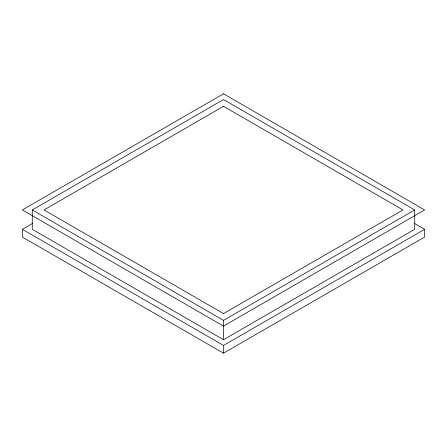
<?xml version="1.0" encoding="UTF-8"?>
<svg xmlns="http://www.w3.org/2000/svg" width="447" height="447" viewBox="0 0 447 447"><rect width="100%" height="100%" fill="white"/><g stroke="black" fill="none" stroke-linecap="round" stroke-linejoin="round"><path stroke-width="0.67" d="M32.268 209.95L223.5 99.547L414.732 209.95L414.732 229.305L223.5 339.714L32.268 229.305L32.268 209.95L223.5 320.354L414.732 209.95M414.38 223.377L424.65 229.305L424.65 237.05L223.5 353.18L22.35 237.05L22.35 229.305L32.62 223.377M22.35 229.305L223.5 345.442L424.65 229.305M223.5 320.354L223.5 339.714M223.5 345.442L223.5 353.18M223.5 93.82L22.35 209.95L223.5 326.087L424.65 209.95L223.5 93.82M223.5 106.325L44.013 209.95L223.5 313.576L402.987 209.95L223.5 106.325"/></g></svg>
